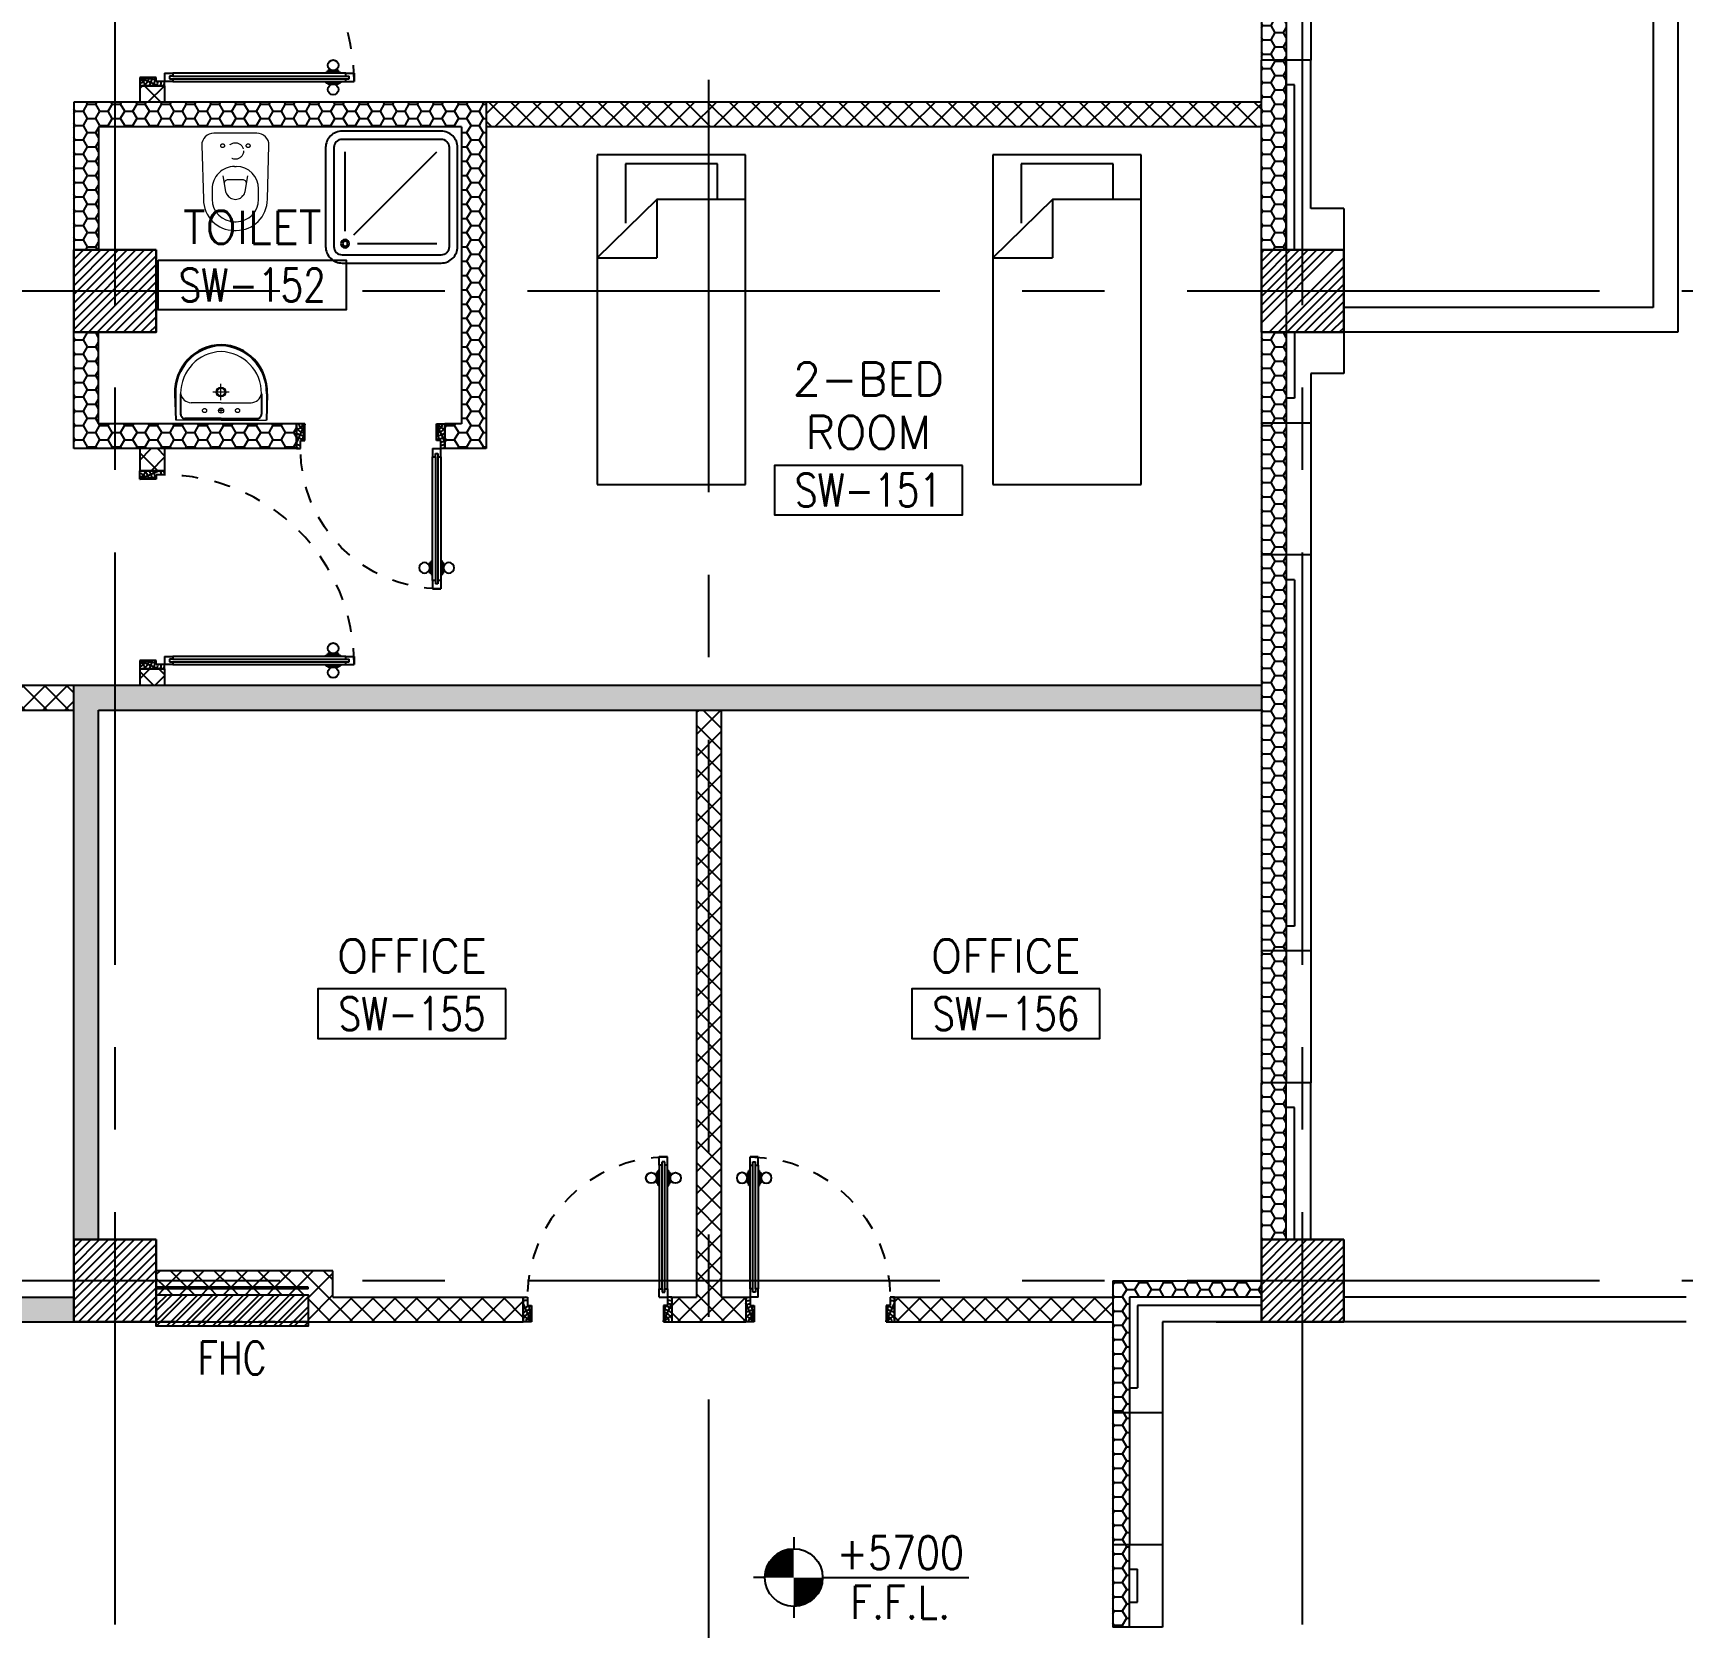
# Model space of a CAD drawing. Extents: x 276011.4 to 276105.3, y 57291.9 to 57371.4.
# Drawn here: x 276087.12 to 276097.12, y 57327.88 to 57337.55 of the extents above; entities that cross this region are included whole.
import ezdxf
from ezdxf.enums import TextEntityAlignment as Align

# ---------------------------------------------------------------- set-up
doc = ezdxf.new("R2010")
doc.units = 0
doc.header["$MEASUREMENT"] = 0
doc.header["$PDMODE"] = 34
for name, pattern in [('CENTERX2', [4, 2.5, -0.5, 0.5, -0.5]), ('DASHED', [0.75, 0.5, -0.25]), ('HIDDEN', [0.375, 0.25, -0.125]), ('HIDDEN2', [0.1875, 0.125, -0.0625])]:
    doc.linetypes.add(name, pattern=pattern)
doc.layers.get('0').update_dxf_attribs({"linetype": 'CONTINUOUS'})
doc.layers.get('DEFPOINTS').update_dxf_attribs({"linetype": 'CONTINUOUS'})
for name, color, linetype in [('AX-DIM', 4, 'CONTINUOUS'), ('AXES', 11, 'CENTERX2'), ('COL', 5, 'CONTINUOUS'), ('DOOR', 7, 'CONTINUOUS'), ('FHC', 2, 'CONTINUOUS'), ('FIX', 3, 'CONTINUOUS'), ('FUR', 4, 'CONTINUOUS'), ('HAT', 8, 'CONTINUOUS'), ('INSUL', 4, 'CONTINUOUS'), ('LEV-PL', 3, 'CONTINUOUS'), ('PROJ-L', 4, 'CONTINUOUS'), ('RM-BOX', 4, 'CONTINUOUS'), ('RM-NAME', 2, 'CONTINUOUS'), ('RM-NO', 2, 'CONTINUOUS'), ('ROOF', 7, 'CONTINUOUS'), ('WALL', 2, 'CONTINUOUS'), ('WallType', 11, 'CONTINUOUS'), ('WallType2', 3, 'CONTINUOUS'), ('WIN', 3, 'CONTINUOUS')]:
    doc.layers.add(name, color=color, linetype=linetype)
doc.styles.add('ROMANS', font='ROMANS.shx', dxfattribs={"width": 0.6})
doc.styles.add('S', font='ROMANS.SHX')
doc.dimstyles.new('STANDARD in', dxfattribs={"dimtxt": 0.24, "dimasz": 0.1, "dimexe": 0.07, "dimexo": 0.05, "dimgap": 0.05, "dimtad": 1, "dimdec": 0, "dimlfac": 1000, "dimzin": 0, "dimdsep": 46, "dimtxsty": 'ROMANS', "dimblk": 'ARCHTICK', "dimcen": 0.05, "dimdle": 0.05, "dimclrd": 4, "dimclre": 4, "dimclrt": 2, "dimadec": 0, "dimazin": 0, "dimtfac": 1, "dimtdec": 0, "dimtmove": 2, "dimatfit": 3, "dimfxl": 0, "dimtolj": 1, "dimtzin": 0, "dimarcsym": 0})
pattern_1 = [(0, (0, 0), (0.075, 0.04330127), [0.05, -0.1]), (120, (0, 0), (-0.074999999836, 0.043301270284), [0.05, -0.1]), (60, (0, 0), (1.64e-10, 0.086602540284), [-0.1, 0.05])]
pattern_2 = [(45, (0, 0), (-0.066291260736, 0.066291260736), []), (135, (0, 0), (-0.066291260736, -0.066291260736), [])]

# ---------------------------------------------------------------- blocks, each defined once
blk = doc.blocks.new('_ARCHTICK')
at = {"color": 0, "linetype": 'ByBlock', "const_width": 0.15}
blk.add_lwpolyline([(-0.5, -0.5), (0.5, 0.5)], dxfattribs=at)
blk = doc.blocks.new('*D603')
at = {"layer": 'AX-DIM', "color": 4, "lineweight": -2, "ltscale": 0.3}
for p, q in [((276095.0655, 57369.3613), (276095.0655, 57370.0813)), ((276100.2905, 57333.8829), (276100.2905, 57370.0813)), ((276095.0155, 57370.0113), (276100.3405, 57370.0113))]:
    blk.add_line(p, q, dxfattribs=at)
at = {"layer": 'DEFPOINTS', "color": 0, "ltscale": 0.3}
for p in [(276100.2905, 57370.0113), (276095.0655, 57369.3113), (276100.2905, 57333.8329)]:
    blk.add_point(p, dxfattribs=at)
at = {"layer": 'AX-DIM', "color": 4, "lineweight": -2, "ltscale": 0.3, "xscale": 0.1, "yscale": 0.1, "zscale": 0.1, "rotation": 180}
blk.add_blockref('_ARCHTICK', (276095.0655, 57370.0113), dxfattribs=at)
at = {"layer": 'AX-DIM', "color": 4, "lineweight": -2, "ltscale": 0.3, "xscale": 0.1, "yscale": 0.1, "zscale": 0.1}
blk.add_blockref('_ARCHTICK', (276100.2905, 57370.0113), dxfattribs=at)
at = {"layer": 'AX-DIM', "color": 2, "ltscale": 0.3, "insert": (276097.678, 57370.1813), "char_height": 0.24, "attachment_point": 5, "style": 'ROMANS'}
blk.add_mtext('\\A1;5225', dxfattribs=at)
blk = doc.blocks.new('*D601')
at = {"layer": 'AX-DIM', "color": 4, "lineweight": -2, "ltscale": 0.3}
for p, q in [((276103.9155, 57357.8829), (276103.9155, 57298.4629)), ((276095.1155, 57357.8329), (276103.9855, 57357.8329)), ((276095.1155, 57298.5129), (276103.9855, 57298.5129))]:
    blk.add_line(p, q, dxfattribs=at)
at = {"layer": 'DEFPOINTS', "color": 0, "ltscale": 0.3}
for p in [(276095.0655, 57357.8329), (276095.0655, 57298.5129), (276103.9155, 57298.5129)]:
    blk.add_point(p, dxfattribs=at)
at = {"layer": 'AX-DIM', "color": 4, "lineweight": -2, "ltscale": 0.3, "xscale": 0.1, "yscale": 0.1, "zscale": 0.1}
for p, rotation in [((276103.9155, 57357.8329), 90), ((276103.9155, 57298.5129), 270)]:
    blk.add_blockref('_ARCHTICK', p, dxfattribs=dict(at, rotation=rotation))
at = {"layer": 'AX-DIM', "color": 2, "ltscale": 0.3, "insert": (276103.7455, 57328.1729), "char_height": 0.24, "attachment_point": 5, "rotation": 90, "style": 'ROMANS'}
blk.add_mtext('\\A1;59320', dxfattribs=at)
blk = doc.blocks.new('*X69')
at = {"color": 0}
for p, q in [((245928.6, 149514.5), (246403.7, 149989.7)), ((245928.6, 149567.6), (246350.7, 149989.7)), ((245928.6, 149620.6), (246297.7, 149989.7)), ((245928.6, 149673.6), (246244.6, 149989.7)), ((245928.6, 149726.7), (246191.6, 149989.7)), ((245928.6, 149779.7), (246138.6, 149989.7)), ((245928.6, 149832.7), (246085.5, 149989.7)), ((245928.6, 149885.8), (246032.5, 149989.7)), ((245928.6, 149938.8), (245979.5, 149989.7)), ((245956.8, 149489.7), (246428.6, 149961.5)), ((246009.8, 149489.7), (246428.6, 149908.5)), ((246062.8, 149489.7), (246428.6, 149855.4)), ((246115.9, 149489.7), (246428.6, 149802.4)), ((246168.9, 149489.7), (246428.6, 149749.4)), ((246221.9, 149489.7), (246428.6, 149696.3)), ((246275, 149489.7), (246428.6, 149643.3)), ((246328, 149489.7), (246428.6, 149590.3)), ((246381, 149489.7), (246428.6, 149537.2))]:
    blk.add_line(p, q, dxfattribs=at)
blk = doc.blocks.new('COL50')
at = {"layer": 'COL'}
blk.add_lwpolyline([(-250, 250), (-250, -250), (250, -250), (250, 250)], close=True, dxfattribs=at)
blk = doc.blocks.new('RM1')
at = {"layer": 'RM-BOX'}
blk.add_lwpolyline([(569.9, -200), (-569.9, -200), (-569.9, -500), (569.9, -500)], close=True, dxfattribs=at)
at = {"layer": 'RM-NAME', "style": 'ROMANS'}
for tag, p in [('ROOMNAME1', (0, 323.8)), ('ROOMNAME2', (0, 0))]:
    blk.add_attdef(tag, text='', height=200, dxfattribs=at).set_placement(p, align=Align.MIDDLE)
at = {"layer": 'RM-NO', "style": 'ROMANS', "width": 0.8}
blk.add_attdef('ROOMNO', text='', height=200, dxfattribs=at).set_placement((0, -350), align=Align.MIDDLE)
blk = doc.blocks.new('LEV1')
at = {"layer": 'LEV-PL'}
for p, q in [((0, 245), (0, 175)), ((-175, 0), (-245, 0)), ((175, 0), (1061.3, 0)), ((0, -175), (0, -245))]:
    blk.add_line(p, q, dxfattribs=at)
at = {"layer": 'LEV-PL', "const_width": 175}
for points in [[(-87.5, 0, -0.414214), (0, 87.5, -1)], [(87.5, 0, -0.414214), (0, -87.5, -1)]]:
    blk.add_lwpolyline(points, format="xyb", dxfattribs=at)
at = {"layer": 'LEV-PL'}
blk.add_circle((0, 0), 175, dxfattribs=at)
at = {"layer": 'LEV-PL', "color": 4, "style": 'S', "width": 0.85}
for tag, p in [('+0000', (646.1, 50)), ('F.F.L.', (646.1, -250))]:
    blk.add_attdef(tag, text='', height=200, dxfattribs=at).set_placement(p, align=Align.CENTER)
blk = doc.blocks.new('*X70')
at = {"color": 0}
for p, q in [((253128.6, 149502.1), (253616.2, 149989.7)), ((253128.6, 149555.1), (253563.2, 149989.7)), ((253128.6, 149608.1), (253510.2, 149989.7)), ((253128.6, 149661.2), (253457.1, 149989.7)), ((253128.6, 149714.2), (253404.1, 149989.7)), ((253128.6, 149767.2), (253351.1, 149989.7)), ((253128.6, 149820.3), (253298, 149989.7)), ((253128.6, 149873.3), (253245, 149989.7)), ((253128.6, 149926.3), (253192, 149989.7)), ((253128.6, 149979.4), (253138.9, 149989.7)), ((253169.3, 149489.7), (253628.6, 149949)), ((253222.3, 149489.7), (253628.6, 149896)), ((253275.3, 149489.7), (253628.6, 149843)), ((253328.4, 149489.7), (253628.6, 149789.9)), ((253381.4, 149489.7), (253628.6, 149736.9)), ((253434.4, 149489.7), (253628.6, 149683.9)), ((253487.5, 149489.7), (253628.6, 149630.8)), ((253540.5, 149489.7), (253628.6, 149577.8)), ((253593.5, 149489.7), (253628.6, 149524.8))]:
    blk.add_line(p, q, dxfattribs=at)
blk = doc.blocks.new('*X67')
at = {"color": 0}
for p, q in [((245928.6, 155507.3), (246411, 155989.7)), ((245928.6, 155560.3), (246358, 155989.7)), ((245928.6, 155613.3), (246304.9, 155989.7)), ((245928.6, 155666.4), (246251.9, 155989.7)), ((245928.6, 155719.4), (246198.9, 155989.7)), ((245928.6, 155772.4), (246145.8, 155989.7)), ((245928.6, 155825.5), (246092.8, 155989.7)), ((245928.6, 155878.5), (246039.8, 155989.7)), ((245928.6, 155931.5), (245986.7, 155989.7)), ((245964, 155489.7), (246428.6, 155954.2)), ((246017.1, 155489.7), (246428.6, 155901.2)), ((246070.1, 155489.7), (246428.6, 155848.2)), ((246123.1, 155489.7), (246428.6, 155795.1)), ((246176.2, 155489.7), (246428.6, 155742.1)), ((246229.2, 155489.7), (246428.6, 155689.1)), ((246282.2, 155489.7), (246428.6, 155636)), ((246335.3, 155489.7), (246428.6, 155583)), ((246388.3, 155489.7), (246428.6, 155530))]:
    blk.add_line(p, q, dxfattribs=at)
blk = doc.blocks.new('*X68')
at = {"color": 0}
for p, q in [((253128.6, 155547.8), (253570.5, 155989.7)), ((253128.6, 155600.9), (253517.4, 155989.7)), ((253128.6, 155653.9), (253464.4, 155989.7)), ((253128.6, 155706.9), (253411.4, 155989.7)), ((253128.6, 155760), (253358.3, 155989.7)), ((253128.6, 155813), (253305.3, 155989.7)), ((253128.6, 155866), (253252.3, 155989.7)), ((253128.6, 155919.1), (253199.2, 155989.7)), ((253128.6, 155972.1), (253146.2, 155989.7)), ((253176.5, 155489.7), (253628.6, 155941.8)), ((253229.6, 155489.7), (253628.6, 155888.7)), ((253282.6, 155489.7), (253628.6, 155835.7)), ((253335.6, 155489.7), (253628.6, 155782.7)), ((253388.7, 155489.7), (253628.6, 155729.6)), ((253441.7, 155489.7), (253628.6, 155676.6)), ((253494.7, 155489.7), (253628.6, 155623.6)), ((253547.8, 155489.7), (253628.6, 155570.5)), ((253600.8, 155489.7), (253628.6, 155517.5))]:
    blk.add_line(p, q, dxfattribs=at)
blk = doc.blocks.new('DOOR100')
at = {"layer": 'DOOR', "color": 0, "linetype": 'ByBlock'}
for p, q in [((-25, 1300), (-75, 1300)), ((-75, 1300), (-25, 1300)), ((-75, 1250), (-75, 1300)), ((-25, 1250), (-25, 1300)), ((-82.2, 1205), (-91.2, 1205)), ((-91.2, 1205), (-91.2, 1140.2)), ((-75, 1217.6), (-82.2, 1217.6)), ((-82.2, 1127.6), (-82.2, 1217.6)), ((-82.2, 1205), (-82.2, 1140.2)), ((-58, 1250), (-75, 1250)), ((-42, 1270), (-58, 1270)), ((-58, 1250), (-58, 1270)), ((-42, 1250), (-42, 1270)), ((-25, 1250), (-42, 1250)), ((-25, 1217.6), (-17.8, 1217.6)), ((-17.8, 1127.6), (-17.8, 1217.6)), ((-17.8, 1205), (-8.8, 1205)), ((-17.8, 1205), (-17.8, 1140.2)), ((-8.8, 1205), (-8.8, 1140.2)), ((-82.2, 1140.2), (-91.2, 1140.2)), ((-75, 1127.6), (-82.2, 1127.6)), ((-25, 1127.6), (-17.8, 1127.6)), ((-17.8, 1140.2), (-8.8, 1140.2)), ((-75, 200), (-58, 200)), ((-75, 150), (-75, 200)), ((-58, 200), (-58, 180)), ((-42, 200), (-25, 200)), ((-42, 180), (-42, 200)), ((-25, 200), (-25, 150)), ((-1200, 0), (-1200, 150)), ((-1200, 150), (-1175, 150)), ((-1200, 150), (-1200, 0)), ((-1175, 150), (-1175, 100)), ((-1175, 100), (-1150, 100)), ((-1150, 100), (-1150, 0)), ((-75, 150), (-25, 150)), ((-58, 180), (-42, 180)), ((-50, 100), (-50, 0)), ((-25, 100), (-50, 100)), ((0, 150), (-25, 150)), ((-25, 150), (-25, 100)), ((0, 150), (0, 0)), ((-1150, 0), (-1200, 0)), ((-50, 0), (0, 0))]:
    blk.add_line(p, q, dxfattribs=at)
at = {"layer": 'DOOR', "linetype": 'ByBlock'}
for p, q in [((-75, 1250), (-75, 200)), ((-58, 200), (-58, 1250)), ((-42, 200), (-42, 1250)), ((-25, 200), (-25, 1250)), ((0, 0), (0, 150))]:
    blk.add_line(p, q, dxfattribs=at)
at = {"layer": 'DOOR', "color": 9, "linetype": 'ByBlock'}
for p, q in [((-1150, 0), (-1200, 113.7)), ((-1150, 0), (-1163.4, 100)), ((-50, 0), (0, 113.7)), ((-50, 0), (-36.6, 100)), ((-1150, 0), (-1200, 40.1)), ((-50, 0), (0, 40.1))]:
    blk.add_line(p, q, dxfattribs=at)
at = {"layer": 'DOOR', "color": 0, "linetype": 'ByBlock'}
for centre in [(-123.5, 1172.6), (23.5, 1172.6)]:
    blk.add_circle(centre, 32.4, dxfattribs=at)
at = {"layer": 'DOOR', "linetype": 'HIDDEN', "ltscale": 0.5}
blk.add_arc((-25, 150), 1150, 89.99998, 180.00006, dxfattribs=at)
at = {"layer": 'DOOR', "color": 9, "linetype": 'ByBlock'}
for centre, radius, start, end in [((-1150, 0), 154.4, 103.71423, 108.89471), ((-1150, 0), 134.4, 100.71998, 111.84015), ((-50, 0), 134.4, 68.15985, 79.28002), ((-50, 0), 114.4, 64.08384, 77.37743), ((-50, 0), 154.4, 71.10529, 76.28577), ((-1150, 0), 94.4, 90, 121.98181), ((-1150, 0), 74.4, 90, 132.22357), ((-1150, 0), 54.4, 90, 156.79262), ((-1150, 0), 34.4, 90, 180), ((-1150, 0), 14.4, 90, 180), ((-50, 0), 94.4, 58.01819, 90), ((-50, 0), 74.4, 47.77643, 90), ((-50, 0), 54.4, 23.20738, 90), ((-50, 0), 34.4, 0, 90), ((-50, 0), 14.4, 0, 90)]:
    blk.add_arc(centre, radius, start, end, dxfattribs=at)
blk = doc.blocks.new('DOOR90')
at = {"layer": 'DOOR', "color": 0, "linetype": 'ByBlock'}
for p, q in [((-150, 0), (-150, -25)), ((-150, 0), (0, 0)), ((0, -50), (0, 0)), ((-1000, -25), (-1000, -75)), ((-1000, -75), (-1000, -25)), ((-950, -25), (-1000, -25)), ((-950, -75), (-1000, -75)), ((-970, -42), (-970, -58)), ((-950, -42), (-970, -42)), ((-950, -58), (-970, -58)), ((-950, -25), (-950, -42)), ((-950, -58), (-950, -75)), ((-917.6, -25), (-917.6, -17.8)), ((-827.6, -17.8), (-917.6, -17.8)), ((-917.6, -75), (-917.6, -82.2)), ((-827.6, -82.2), (-917.6, -82.2)), ((-905, -17.8), (-905, -8.8)), ((-905, -8.8), (-840.2, -8.8)), ((-905, -17.8), (-840.2, -17.8)), ((-905, -82.2), (-905, -91.2)), ((-905, -82.2), (-840.2, -82.2)), ((-905, -91.2), (-840.2, -91.2)), ((-840.2, -17.8), (-840.2, -8.8)), ((-840.2, -82.2), (-840.2, -91.2)), ((-827.6, -25), (-827.6, -17.8)), ((-827.6, -75), (-827.6, -82.2)), ((-200, -42), (-200, -25)), ((-200, -25), (-150, -25)), ((-180, -42), (-200, -42)), ((-200, -75), (-200, -58)), ((-200, -58), (-180, -58)), ((-150, -75), (-200, -75)), ((-180, -58), (-180, -42)), ((-150, -75), (-150, -25)), ((-150, -25), (-100, -25)), ((-100, -25), (-100, -50)), ((-100, -50), (0, -50)), ((-150, -900), (-150, -875)), ((-150, -875), (-100, -875)), ((-100, -850), (0, -850)), ((-100, -875), (-100, -850)), ((0, -850), (0, -900)), ((0, -900), (-150, -900)), ((-150, -900), (0, -900))]:
    blk.add_line(p, q, dxfattribs=at)
at = {"layer": 'DOOR', "color": 9, "linetype": 'ByBlock'}
for p, q in [((0, -50), (-113.7, 0)), ((0, -50), (-40.1, 0)), ((0, -50), (-100, -36.6)), ((0, -850), (-113.7, -900)), ((0, -850), (-100, -863.4)), ((0, -850), (-40.1, -900))]:
    blk.add_line(p, q, dxfattribs=at)
at = {"layer": 'DOOR', "linetype": 'ByBlock'}
for p, q in [((-200, -25), (-950, -25)), ((-200, -42), (-950, -42)), ((-200, -58), (-950, -58)), ((-950, -75), (-200, -75))]:
    blk.add_line(p, q, dxfattribs=at)
at = {"layer": 'DOOR', "color": 0, "linetype": 'ByBlock'}
for centre in [(-872.6, 23.5), (-872.6, -123.5)]:
    blk.add_circle(centre, 32.4, dxfattribs=at)
at = {"layer": 'DOOR', "color": 9, "linetype": 'ByBlock'}
for centre, radius, start, end in [((0, -50), 154.4, 161.10529, 166.28577), ((0, -50), 134.4, 158.15985, 169.28002), ((0, -50), 94.4, 148.01819, 180), ((0, -50), 74.4, 137.77643, 180), ((0, -50), 114.4, 154.08384, 167.37743), ((0, -50), 54.4, 113.20738, 180), ((0, -50), 34.4, 90, 180), ((0, -50), 14.4, 90, 180), ((0, -850), 154.4, 193.71423, 198.89471), ((0, -850), 134.4, 190.71998, 201.84015), ((0, -850), 94.4, 180, 211.98181), ((0, -850), 74.4, 180, 222.22357), ((0, -850), 54.4, 180, 246.79262), ((0, -850), 34.4, 180, 270), ((0, -850), 14.4, 180, 270)]:
    blk.add_arc(centre, radius, start, end, dxfattribs=at)
at = {"layer": 'DOOR', "linetype": 'HIDDEN', "ltscale": 0.5}
blk.add_arc((-150, -25), 850, 180, 270, dxfattribs=at)
blk = doc.blocks.new('LAV1')
at = {"layer": 'FIX', "linetype": 'ByBlock', "ltscale": 0.3}
for p, q in [((-280, 210), (-275, 50)), ((-245, 210), (-245, 85)), ((245, 210), (245, 85)), ((280, 210), (275, 50)), ((0, 60), (-220.2, 60)), ((0, 60), (220.2, 60))]:
    blk.add_line(p, q, dxfattribs=at)
at = {"layer": 'FIX', "linetype": 'Continuous', "lineweight": 20}
for p, q in [((-275, 210), (-275, 50)), ((275, 210), (275, 50)), ((0, 155), (-181.4, 155)), ((0, 155), (181.4, 155)), ((0, 50), (-275, 50)), ((0, 50), (-252.5, 50)), ((0, 50), (252.5, 50)), ((0, 50), (275, 50))]:
    blk.add_line(p, q, dxfattribs=at)
at = {"layer": 'FIX', "linetype": 'DASHED', "lineweight": 20, "ltscale": 0.05}
for p, q in [((49.5, 220), (-50.5, 220)), ((-0.5, 170), (-0.5, 270)), ((-0.5, 170), (-0.5, 270))]:
    blk.add_line(p, q, dxfattribs=at)
at = {"layer": 'FIX', "lineweight": 20}
for p, q in [((15.6, 107.5), (-15.5, 107.5)), ((0, 92), (0, 123))]:
    blk.add_line(p, q, dxfattribs=at)
for centre, radius in [((-0.5, 220), 29.5), ((-0.5, 220), 22.5), ((0, 107.5), 15.5)]:
    blk.add_circle(centre, radius, dxfattribs=at)
at = {"layer": 'FIX', "linetype": 'HIDDEN', "lineweight": 20, "ltscale": 0.05}
for centre in [(-100, 107.5), (100, 107.5)]:
    blk.add_circle(centre, 12.4, dxfattribs=at)
at = {"layer": 'FIX', "linetype": 'ByBlock', "ltscale": 0.3}
for centre, radius, start, end in [((6.9, 220), 287, 91.37765, 182.00641), ((-6.9, 220), 287, 357.99359, 88.62235), ((-220.1, 84.9), 24.9, 179.70214, 269.94861), ((220.1, 84.9), 24.9, 270.05139, 0.29786)]:
    blk.add_arc(centre, radius, start, end, dxfattribs=at)
at = {"layer": 'FIX', "linetype": 'Continuous', "lineweight": 20}
for centre, radius, start, end in [((8.4, 216.7), 283.4, 91.6988, 181.35097), ((-8.4, 216.7), 283.4, 358.64903, 88.3012), ((7.6, 212.5), 252.7, 91.73281, 180.48842), ((-7.6, 212.5), 252.7, 359.51158, 88.26719), ((-179.2, 221.8), 66.9, 190.20056, 268.07863), ((179.2, 221.8), 66.9, 271.92137, 349.79944)]:
    blk.add_arc(centre, radius, start, end, dxfattribs=at)
blk = doc.blocks.new('WC1')
at = {"layer": 'FIX', "lineweight": 20}
for p, q in [((-210, 203.8), (-538, 193.8)), ((-475, 140.8), (-538, 140.8)), ((-727, 4.8), (-727, -4.8)), ((-674, 4.8), (-674, -4.8)), ((-533.7, 24.2), (-539.5, 0)), ((-539.5, 0), (-533.7, -24.2)), ((-394.8, 75.7), (-490.4, 60.1)), ((-339, 4.8), (-339, -4.8)), ((-490.4, -60.1), (-394.8, -75.7)), ((-538, -140.8), (-475, -140.8)), ((-538, -193.8), (-210, -203.8))]:
    blk.add_line(p, q, dxfattribs=at)
at = {"layer": 'FIX', "linetype": 'Continuous', "lineweight": 20}
blk.add_line((-420.1, -47.3), (-420.4, 44.6), dxfattribs=at)
at = {"layer": 'FIX', "lineweight": 20}
blk.add_lwpolyline([(-213.2, -203.8), (-210, -203.8, 0.414214), (-137, -130.8), (-137, 0), (-137, 130.8, 0.414214), (-210, 203.8)], format="xyb", dxfattribs=at)
at = {"layer": 'FIX', "linetype": 'HIDDEN2', "lineweight": 20, "ltscale": 0.3}
blk.add_circle((-245, 0), 49.8, dxfattribs=at)
at = {"layer": 'FIX', "linetype": 'HIDDEN', "lineweight": 20, "ltscale": 0.05}
for centre in [(-213.2, 77.5), (-213.2, -77.5)]:
    blk.add_circle(centre, 11.6, dxfattribs=at)
at = {"layer": 'FIX', "lineweight": 20}
for centre, radius, start, end in [((-538, 4.8), 189, 90, 180), ((-538, 4.8), 136, 90, 180), ((-475, 4.8), 136, 360, 90), ((-473, -6.9), 68.2, 128.92417, 152.84682), ((-464.4, -17.6), 82, 108.49595, 128.92417), ((-538, -4.8), 189, 180, 270), ((-538, -4.8), 136, 180, 270), ((-473, 6.9), 68.2, 207.15318, 231.07583), ((-464.4, 17.6), 82, 231.07583, 251.50405), ((-475, -4.8), 136, 270, 0)]:
    blk.add_arc(centre, radius, start, end, dxfattribs=at)
at = {"layer": 'FIX', "linetype": 'Continuous', "lineweight": 20}
for centre, start, end in [((-442.7, 45.5), 357.66621, 91.61215), ((-442.4, -45.6), 268.38785, 2.33379)]:
    blk.add_arc(centre, 22.3, start, end, dxfattribs=at)
blk = doc.blocks.new('SHR1')
at = {"layer": 'FIX'}
for p, q in [((-195.7, 195.7), (-700, 700)), ((-142.7, 217.7), (-142.7, 700)), ((-217.7, 142.7), (-700, 142.7))]:
    blk.add_line(p, q, dxfattribs=at)
for points in [[(-825, 125), (-825, 725, -0.414214), (-725, 825), (-125, 825, -0.414214), (-25, 725), (-25, 125, -0.414214), (-125, 25), (-725, 25, -0.414214)], [(-775, 125), (-775, 725, -0.414214), (-725, 775), (-125, 775, -0.414214), (-75, 725), (-75, 125, -0.414214), (-125, 75), (-725, 75, -0.414214)]]:
    blk.add_lwpolyline(points, format="xyb", close=True, dxfattribs=at)
for radius in [25, 15]:
    blk.add_circle((-142.7, 142.7), radius, dxfattribs=at)

msp = doc.modelspace()

# ---------------------------------------------------------------- hatches: boundary and pattern name
at = {"layer": 'FHC', "linetype": 'ByBlock', "ltscale": 0.3}
h = msp.add_hatch(dxfattribs=at)
h.set_pattern_fill('ANSI32', color=11, scale=0.175, style=0)
h.set_pattern_definition([(45, (275855.669317, 57298.65692), (-0.046403883, 0.046403883), []), (45, (275855.70025, 57298.65692), (-0.046403883, 0.046403883), [])])
h.paths.add_polyline_path([(276088.7855, 57329.7079), (276088.7855, 57329.8979), (276087.8655, 57329.8979), (276087.8655, 57329.7079)])
h.paths.add_polyline_path([(276087.6529, 57329.2868), (276087.6529, 57329.7076), (276087.9154, 57329.7076), (276087.9154, 57329.2868)], flags=9)
at = {"layer": 'WallType', "linetype": 'ByBlock', "ltscale": 0.3}
h = msp.add_hatch(dxfattribs=at)
h.set_pattern_fill('ANSI37', color=256, scale=0.75, style=0)
h.set_pattern_definition(pattern_2)
h.paths.add_polyline_path([(276087.9155, 57338.5629), (276087.7655, 57338.5629), (276087.7655, 57338.4284), (276087.9155, 57338.4284)])
h.paths.add_polyline_path([(276087.9155, 57337.2284), (276087.7655, 57337.2284), (276087.7655, 57337.1279), (276087.9155, 57337.1279)])
h.paths.add_polyline_path([(276091.2155, 57337.1279), (276089.8655, 57337.1279), (276089.8655, 57336.9779), (276091.2155, 57336.9779)])
h.paths.add_polyline_path([(276091.2155, 57340.6629), (276089.8655, 57340.6629), (276089.8655, 57340.5129), (276091.2155, 57340.5129)])
h.paths.add_polyline_path([(276094.5655, 57340.6629), (276091.2155, 57340.6629), (276091.2155, 57340.5129), (276094.5655, 57340.5129)])
h.paths.add_polyline_path([(276094.5655, 57337.1279), (276091.2155, 57337.1279), (276091.2155, 57336.9779), (276094.5655, 57336.9779)])
h = msp.add_hatch(dxfattribs=at)
h.set_pattern_fill('ANSI37', color=256, scale=0.75, style=0)
h.set_pattern_definition(pattern_2)
h.paths.add_polyline_path([(276080.3147, 57335.7329), (276080.1656, 57335.7329), (276080.1656, 57334.2579), (276080.3147, 57334.2579)])
h.paths.add_polyline_path([(276082.5646, 57336.2329), (276080.6655, 57336.2329), (276080.6655, 57336.0829), (276082.5646, 57336.0829)])
h.paths.add_polyline_path([(276084.0155, 57336.2329), (276083.5646, 57336.2329), (276083.5646, 57336.0829), (276083.9146, 57336.0829), (276083.9146, 57335.9829), (276084.0155, 57335.9829)])
h.paths.add_polyline_path([(276084.0155, 57335.9829), (276083.9146, 57335.9829), (276083.9146, 57329.9829), (276084.0155, 57329.9829)])
h.paths.add_polyline_path([(276084.5646, 57333.5929), (276084.0646, 57333.5929), (276084.0646, 57335.9829), (276084.0155, 57335.9829), (276084.0155, 57329.9829), (276084.0646, 57329.9829), (276084.0646, 57333.4429), (276084.5646, 57333.4429)])
h.paths.add_polyline_path([(276087.3655, 57333.5929), (276085.4646, 57333.5929), (276085.4646, 57333.4429), (276087.3655, 57333.4429)])
h = msp.add_hatch(dxfattribs=at)
h.set_pattern_fill('ANSI37', color=256, scale=0.75, style=0)
h.set_pattern_definition(pattern_2)
h.paths.add_polyline_path([(276087.9155, 57335.0279), (276087.7655, 57335.0279), (276087.7655, 57334.8934), (276087.9155, 57334.8934)])
h.paths.add_polyline_path([(276087.9155, 57333.6934), (276087.7655, 57333.6934), (276087.7655, 57333.5929), (276087.9155, 57333.5929)])
h = msp.add_hatch(dxfattribs=at)
h.set_pattern_fill('ANSI37', color=256, scale=0.75, style=0)
h.set_pattern_definition(pattern_2)
h.paths.add_polyline_path([(276091.2905, 57333.4429), (276091.2155, 57333.4429), (276091.2155, 57329.9829), (276091.2905, 57329.9829)])
h.paths.add_polyline_path([(276091.2155, 57333.4429), (276091.1405, 57333.4429), (276091.1405, 57329.9829), (276091.2155, 57329.9829)])
h = msp.add_hatch(dxfattribs=at)
h.set_pattern_fill('ANSI37', color=256, scale=0.75, style=0)
h.set_pattern_definition(pattern_2)
h.paths.add_polyline_path([(276090.0905, 57329.8829), (276088.9355, 57329.8829), (276088.9355, 57329.9829), (276087.8655, 57329.9829), (276087.8655, 57329.9429), (276088.7855, 57329.9429), (276088.7855, 57329.9329), (276087.8655, 57329.9329), (276087.8655, 57329.8979), (276088.7855, 57329.8979), (276088.7855, 57329.7329), (276090.0905, 57329.7329)])
h.paths.add_polyline_path([(276088.9355, 57330.0429), (276087.8655, 57330.0429), (276087.8655, 57329.9829), (276088.9355, 57329.9829)])
h.paths.add_polyline_path([(276093.6655, 57329.8829), (276092.3405, 57329.8829), (276092.3405, 57329.7329), (276093.6655, 57329.7329)])
h.paths.add_polyline_path([(276091.2155, 57329.9829), (276091.1405, 57329.9829), (276091.1405, 57329.8829), (276090.9905, 57329.8829), (276090.9905, 57329.7329), (276091.2155, 57329.7329)])
h.paths.add_polyline_path([(276091.4405, 57329.8829), (276091.2905, 57329.8829), (276091.2905, 57329.9829), (276091.2155, 57329.9829), (276091.2155, 57329.7329), (276091.4405, 57329.7329)])
at = {"layer": 'WallType2', "linetype": 'ByBlock', "ltscale": 0.3}
h = msp.add_hatch(dxfattribs=at)
h.set_pattern_fill('HONEY', color=256, scale=0.4, style=0)
h.set_pattern_definition(pattern_1)
h.paths.add_polyline_path([(276094.7155, 57338.1829), (276094.5655, 57338.1829), (276094.5655, 57337.3829), (276094.7155, 57337.3829)])
h = msp.add_hatch(dxfattribs=at)
h.set_pattern_fill('HONEY', color=256, scale=0.4, style=0)
h.set_pattern_definition(pattern_1)
h.paths.add_polyline_path([(276094.7155, 57335.7329), (276094.5655, 57335.7329), (276094.5655, 57335.1829), (276094.7155, 57335.1829)])
h.paths.add_polyline_path([(276094.7155, 57337.3829), (276094.5655, 57337.3829), (276094.5655, 57337.1279), (276094.5655, 57336.2329), (276094.7155, 57336.2329)])
h = msp.add_hatch(dxfattribs=at)
h.set_pattern_fill('HONEY', color=256, scale=0.4, style=0)
h.set_pattern_definition(pattern_1)
h.paths.add_polyline_path([(276089.8655, 57337.1279), (276087.7655, 57337.1279), (276087.6155, 57337.1279), (276087.6155, 57336.9779), (276089.7155, 57336.9779), (276089.7155, 57335.9829), (276089.8655, 57335.9829)])
h.paths.add_polyline_path([(276087.5155, 57336.9779), (276087.6155, 57336.9779), (276087.6155, 57337.1279), (276087.3655, 57337.1279), (276087.3655, 57336.2329), (276087.5155, 57336.2329)])
h.paths.add_polyline_path([(276087.5155, 57335.7329), (276087.3655, 57335.7329), (276087.3655, 57335.0279), (276087.6155, 57335.0279), (276087.6155, 57335.1779), (276087.5155, 57335.1779)])
h.paths.add_polyline_path([(276088.7155, 57335.1779), (276087.6155, 57335.1779), (276087.6155, 57335.0279), (276087.7655, 57335.0279), (276088.7155, 57335.0279)])
h.paths.add_polyline_path([(276089.8655, 57335.9829), (276089.7155, 57335.9829), (276089.7155, 57335.1779), (276089.6155, 57335.1779), (276089.6155, 57335.0279), (276089.8655, 57335.0279)])
h = msp.add_hatch(dxfattribs=at)
h.set_pattern_fill('HONEY', color=256, scale=0.4, style=0)
h.set_pattern_definition(pattern_1)
h.paths.add_polyline_path([(276094.7155, 57334.3829), (276094.5655, 57334.3829), (276094.5655, 57333.5929), (276094.5655, 57331.9829), (276094.7155, 57331.9829)])
h.paths.add_polyline_path([(276094.7155, 57335.1829), (276094.5655, 57335.1829), (276094.5655, 57334.3829), (276094.7155, 57334.3829)])
h = msp.add_hatch(dxfattribs=at)
h.set_pattern_fill('HONEY', color=256, scale=0.4, style=0)
h.set_pattern_definition(pattern_1)
h.paths.add_polyline_path([(276087.3655, 57329.8829), (276084.0646, 57329.8829), (276084.0155, 57329.8829), (276084.0155, 57329.7329), (276087.3655, 57329.7329)])
h.paths.add_polyline_path([(276084.0155, 57329.8829), (276081.8146, 57329.8829), (276081.8146, 57329.9829), (276081.6646, 57329.9829), (276081.6646, 57329.8829), (276080.6655, 57329.8829), (276080.6655, 57329.7329), (276084.0155, 57329.7329)])
h.paths.add_polyline_path([(276081.8146, 57334.2579), (276080.4155, 57334.2579), (276080.4155, 57334.1079), (276081.6646, 57334.1079), (276081.6646, 57329.9829), (276081.8146, 57329.9829)])
h.paths.add_polyline_path([(276080.3156, 57334.1082), (276080.3157, 57334.1079), (276080.4155, 57334.1079), (276080.4155, 57334.2579), (276080.1656, 57334.2579), (276080.1656, 57332.4579), (276079.5156, 57332.4579), (276079.5156, 57332.3079), (276080.1656, 57332.3079), (276080.1656, 57330.2329), (276080.3156, 57330.2329)])
h = msp.add_hatch(dxfattribs=at)
h.set_pattern_fill('HONEY', color=256, scale=0.4, style=0)
h.set_pattern_definition(pattern_1)
h.paths.add_polyline_path([(276094.5655, 57333.5929), (276091.2155, 57333.5929), (276091.2155, 57333.4429), (276091.2905, 57333.4429), (276094.5655, 57333.4429)])
h.paths.add_polyline_path([(276091.2155, 57333.5929), (276087.9155, 57333.5929), (276087.6155, 57333.5929), (276087.6155, 57333.4429), (276091.2155, 57333.4429)])
h.paths.add_polyline_path([(276087.6155, 57333.5929), (276087.3655, 57333.5929), (276087.3655, 57330.2329), (276087.5155, 57330.2329), (276087.5155, 57333.4429), (276087.6155, 57333.4429)])
h = msp.add_hatch(dxfattribs=at)
h.set_pattern_fill('HONEY', color=256, scale=0.4, style=0)
h.set_pattern_definition(pattern_1)
h.paths.add_polyline_path([(276094.7155, 57331.1829), (276094.5655, 57331.1829), (276094.5655, 57330.2329), (276094.7155, 57330.2329)])
h.paths.add_polyline_path([(276094.7155, 57331.9829), (276094.5655, 57331.9829), (276094.5655, 57331.1829), (276094.7155, 57331.1829)])
h = msp.add_hatch(dxfattribs=at)
h.set_pattern_fill('HONEY', color=256, scale=0.4, style=0)
h.set_pattern_definition(pattern_1)
h.paths.add_polyline_path([(276094.5655, 57329.9829), (276093.6655, 57329.9829), (276093.6655, 57329.1829), (276093.7655, 57329.1829), (276093.7655, 57329.8829), (276094.5655, 57329.8829)])
h = msp.add_hatch(dxfattribs=at)
h.set_pattern_fill('HONEY', color=256, scale=0.4, style=0)
h.set_pattern_definition(pattern_1)
h.paths.add_polyline_path([(276093.7655, 57328.3829), (276093.6655, 57328.3829), (276093.6655, 57327.8829), (276093.7655, 57327.8829)])
h.paths.add_polyline_path([(276093.7655, 57329.1829), (276093.6655, 57329.1829), (276093.6655, 57328.3829), (276093.7655, 57328.3829)])

# ---------------------------------------------------------------- linework, layer by layer
at = {"layer": 'AXES'}
for p, q in [((276087.6155, 57291.8986), (276087.6155, 57370.7113)), ((276094.8155, 57291.8986), (276094.8155, 57370.7113)), ((276091.2155, 57298.7629), (276091.2155, 57357.5329)), ((276104.6155, 57335.9829), (276036.5755, 57335.9829)), ((276104.6155, 57335.9829), (276052.5255, 57335.9829)), ((276104.6155, 57329.9829), (276052.5255, 57329.9829))]:
    msp.add_line(p, q, dxfattribs=at)
at = {"layer": 'FHC', "color": 250, "linetype": 'HIDDEN', "ltscale": 0.25}
msp.add_line((276088.7855, 57329.7329), (276087.8655, 57329.7329), dxfattribs=at)
at = {"layer": 'FHC', "linetype": 'ByBlock', "ltscale": 0.3}
msp.add_lwpolyline([(276087.8655, 57329.8979), (276088.7855, 57329.8979), (276088.7855, 57329.7079), (276087.8655, 57329.7079)], close=True, dxfattribs=at)
at = {"layer": 'FUR'}
for p, q in [((276090.5386, 57336.8097), (276090.5386, 57334.8097)), ((276091.4386, 57336.8097), (276090.5386, 57336.8097)), ((276091.4386, 57334.8097), (276091.4386, 57336.8097)), ((276092.9375, 57336.8097), (276092.9375, 57334.8097)), ((276093.8375, 57336.8097), (276092.9375, 57336.8097)), ((276093.8375, 57334.8097), (276093.8375, 57336.8097)), ((276090.7108, 57336.7543), (276090.7108, 57336.3946)), ((276091.2687, 57336.7543), (276090.7108, 57336.7543)), ((276091.2687, 57336.5381), (276091.2687, 57336.7543)), ((276093.1096, 57336.7543), (276093.1096, 57336.3946)), ((276093.6676, 57336.7543), (276093.1096, 57336.7543)), ((276093.6676, 57336.5381), (276093.6676, 57336.7543)), ((276090.8998, 57336.5381), (276090.5386, 57336.1847)), ((276090.8998, 57336.5381), (276090.8998, 57336.1847)), ((276091.4386, 57336.5381), (276090.8998, 57336.5381)), ((276093.2986, 57336.5381), (276092.9375, 57336.1847)), ((276093.2986, 57336.5381), (276093.2986, 57336.1847)), ((276093.8375, 57336.5381), (276093.2986, 57336.5381)), ((276090.5386, 57336.1847), (276090.8998, 57336.1847)), ((276092.9375, 57336.1847), (276093.2986, 57336.1847)), ((276090.5386, 57334.8097), (276091.4386, 57334.8097)), ((276092.9375, 57334.8097), (276093.8375, 57334.8097))]:
    msp.add_line(p, q, dxfattribs=at)
at = {"layer": 'INSUL'}
for p, q in [((276094.7155, 57336.2329), (276094.7155, 57337.3829)), ((276094.7155, 57337.3829), (276094.7155, 57335.1829)), ((276094.7655, 57337.2329), (276094.7155, 57337.2329)), ((276094.7655, 57336.2329), (276094.7655, 57337.2329)), ((276094.7655, 57335.7329), (276094.7655, 57335.3329)), ((276094.7655, 57335.3329), (276094.7155, 57335.3329)), ((276094.7155, 57334.3829), (276094.7155, 57331.9829)), ((276094.7655, 57334.2329), (276094.7155, 57334.2329)), ((276094.7655, 57334.2329), (276094.7655, 57332.1329)), ((276094.7655, 57332.1329), (276094.7155, 57332.1329)), ((276094.7155, 57330.2329), (276094.7155, 57331.1829)), ((276094.7655, 57331.0329), (276094.7155, 57331.0329)), ((276094.7655, 57330.2329), (276094.7655, 57331.0329)), ((276094.5655, 57329.8829), (276093.7655, 57329.8829)), ((276093.7655, 57329.8829), (276093.7655, 57329.1829)), ((276094.5655, 57329.8329), (276093.8155, 57329.8329)), ((276093.8155, 57329.8329), (276093.8155, 57329.3329)), ((276093.7655, 57329.3329), (276093.8155, 57329.3329)), ((276093.7655, 57327.8829), (276093.7655, 57328.3829)), ((276093.7655, 57328.2329), (276093.8155, 57328.2329)), ((276093.8155, 57328.0329), (276093.8155, 57328.2329)), ((276093.7655, 57328.0329), (276093.8155, 57328.0329))]:
    msp.add_line(p, q, dxfattribs=at)
at = {"layer": 'PROJ-L', "linetype": 'Continuous'}
for p, q in [((276097.0912, 57343.4329), (276097.0912, 57335.7329)), ((276096.9412, 57343.2829), (276096.9412, 57335.8829)), ((276096.9412, 57335.8829), (276095.0655, 57335.8829)), ((276097.0912, 57335.7329), (276095.0655, 57335.7329))]:
    msp.add_line(p, q, dxfattribs=at)
at = {"layer": 'ROOF'}
for p, q in [((276097.1405, 57329.8829), (276095.0655, 57329.8829)), ((276097.1405, 57329.7329), (276095.0655, 57329.7329))]:
    msp.add_line(p, q, dxfattribs=at)
at = {"layer": 'WALL'}
for p, q in [((276094.8655, 57337.3829), (276094.5655, 57337.3829)), ((276094.5655, 57337.1279), (276094.5655, 57337.3829)), ((276094.8655, 57336.4829), (276094.8655, 57337.3829)), ((276087.7655, 57337.1279), (276087.3655, 57337.1279)), ((276094.5655, 57337.1279), (276087.7655, 57337.1279)), ((276094.5655, 57336.2329), (276094.5655, 57337.1279)), ((276089.7155, 57336.9779), (276087.5155, 57336.9779)), ((276094.5655, 57336.9779), (276089.8655, 57336.9779)), ((276095.0655, 57336.4829), (276094.8655, 57336.4829)), ((276095.0655, 57336.4829), (276095.0655, 57335.4829)), ((276087.3655, 57335.0279), (276087.3655, 57335.7329)), ((276087.5155, 57335.1779), (276087.5155, 57335.7329)), ((276094.5655, 57335.7329), (276094.5655, 57335.1829)), ((276094.8655, 57335.4829), (276094.8655, 57335.1829)), ((276095.0655, 57335.4829), (276094.8655, 57335.4829)), ((276094.8655, 57335.1829), (276094.5655, 57335.1829)), ((276088.7155, 57335.1779), (276087.5155, 57335.1779)), ((276089.7155, 57335.1779), (276089.6155, 57335.1779)), ((276087.7655, 57335.0279), (276087.3655, 57335.0279)), ((276088.7155, 57335.0279), (276087.7655, 57335.0279)), ((276089.8655, 57335.0279), (276089.6155, 57335.0279)), ((276094.5655, 57334.3829), (276094.5655, 57333.5929)), ((276094.8655, 57334.3829), (276094.5655, 57334.3829)), ((276094.8655, 57334.3829), (276094.8655, 57331.9829)), ((276085.4646, 57333.5929), (276087.9155, 57333.5929)), ((276087.3655, 57330.2329), (276087.3655, 57333.5929)), ((276087.9155, 57333.5929), (276094.5655, 57333.5929)), ((276094.5655, 57333.5929), (276094.5655, 57331.9829)), ((276085.4646, 57333.4429), (276087.3655, 57333.4429)), ((276087.5155, 57330.2329), (276087.5155, 57333.4429)), ((276087.5155, 57333.4429), (276091.2905, 57333.4429)), ((276091.1405, 57333.4429), (276091.1405, 57329.8829)), ((276091.2905, 57333.4429), (276094.5655, 57333.4429)), ((276091.2905, 57333.4429), (276091.2905, 57329.8829)), ((276092.3405, 57333.4429), (276093.6655, 57333.4429)), ((276094.8655, 57331.9829), (276094.5655, 57331.9829)), ((276094.8655, 57331.1829), (276094.5655, 57331.1829)), ((276094.5655, 57330.2329), (276094.5655, 57331.1829)), ((276094.8655, 57330.2329), (276094.8655, 57331.1829)), ((276088.9355, 57330.0429), (276087.8655, 57330.0429)), ((276088.9355, 57329.8829), (276088.9355, 57330.0429)), ((276093.6655, 57329.9829), (276094.5655, 57329.9829)), ((276093.6655, 57329.9829), (276093.6655, 57329.1829)), ((276084.0646, 57329.8829), (276087.3655, 57329.8829)), ((276088.7855, 57329.9429), (276087.8655, 57329.9429)), ((276087.8655, 57329.9329), (276087.8655, 57329.9429)), ((276088.7855, 57329.9329), (276087.8655, 57329.9329)), ((276087.8655, 57329.8979), (276088.7855, 57329.8979)), ((276087.8655, 57329.7319), (276087.8655, 57329.8969)), ((276088.7855, 57329.9329), (276088.7855, 57329.9429)), ((276088.7855, 57329.8979), (276088.7855, 57329.7306)), ((276088.9355, 57329.8829), (276090.0905, 57329.8829)), ((276090.0905, 57329.8829), (276090.0905, 57329.7329)), ((276090.9905, 57329.8829), (276091.1405, 57329.8829)), ((276090.9905, 57329.8829), (276090.9905, 57329.7329)), ((276091.2905, 57329.8829), (276091.4405, 57329.8829)), ((276091.4405, 57329.8829), (276091.4405, 57329.7329)), ((276092.3405, 57329.8829), (276092.3405, 57329.7329)), ((276092.3405, 57329.8829), (276093.6655, 57329.8829)), ((276080.6655, 57329.7329), (276087.3655, 57329.7329)), ((276087.8655, 57329.7329), (276090.0905, 57329.7329)), ((276090.9905, 57329.7329), (276091.4405, 57329.7329)), ((276092.3405, 57329.7329), (276093.6655, 57329.7329)), ((276094.5655, 57329.7329), (276093.9655, 57329.7329)), ((276093.9655, 57329.7329), (276093.9655, 57329.1829)), ((276094.2905, 57329.7329), (276094.5655, 57329.7329)), ((276093.6655, 57329.1829), (276093.9655, 57329.1829)), ((276093.6655, 57328.3829), (276093.9655, 57328.3829)), ((276093.6655, 57328.3829), (276093.6655, 57327.8829)), ((276093.9655, 57328.3829), (276093.9655, 57327.8829)), ((276093.9655, 57327.8829), (276093.6655, 57327.8829))]:
    msp.add_line(p, q, dxfattribs=at)
at = {"layer": 'WALL', "linetype": 'ByBlock'}
for p, q in [((276087.7655, 57337.2284), (276087.7655, 57337.1279)), ((276087.7655, 57337.2284), (276087.9155, 57337.2284)), ((276087.9155, 57337.2284), (276087.9155, 57337.1279)), ((276087.3655, 57337.1279), (276087.3655, 57336.2329)), ((276089.8655, 57337.1279), (276089.8655, 57335.0279)), ((276087.5155, 57336.9779), (276087.5155, 57336.2329)), ((276089.7155, 57336.9779), (276089.7155, 57335.1779)), ((276088.7155, 57335.1779), (276088.7155, 57335.0279)), ((276089.6155, 57335.1779), (276089.6155, 57335.0279)), ((276087.7655, 57335.0279), (276087.7655, 57334.8934)), ((276087.9155, 57335.0279), (276087.9155, 57334.8934)), ((276087.7655, 57334.8934), (276087.9155, 57334.8934)), ((276087.7655, 57333.6934), (276087.7655, 57333.5929)), ((276087.7655, 57333.6934), (276087.9155, 57333.6934)), ((276087.9155, 57333.6934), (276087.9155, 57333.5929))]:
    msp.add_line(p, q, dxfattribs=at)
at = {"layer": 'WALL', "linetype": 'ByBlock', "ltscale": 0.3}
for points in [[(276087.8655, 57336.2329), (276087.3655, 57336.2329), (276087.3655, 57335.7329), (276087.8655, 57335.7329)], [(276095.0655, 57336.2329), (276094.5655, 57336.2329), (276094.5655, 57335.7329), (276095.0655, 57335.7329)], [(276087.8655, 57330.2329), (276087.3655, 57330.2329), (276087.3655, 57329.7329), (276087.8655, 57329.7329)], [(276095.0655, 57330.2329), (276094.5655, 57330.2329), (276094.5655, 57329.7329), (276095.0655, 57329.7329)]]:
    msp.add_lwpolyline(points, close=True, dxfattribs=at)
at = {"layer": 'WIN'}
for p, q in [((276094.5655, 57338.1829), (276094.5655, 57337.3829)), ((276094.7155, 57338.1829), (276094.7155, 57337.3829)), ((276094.8655, 57338.1829), (276094.8655, 57337.3829)), ((276094.5655, 57335.1829), (276094.5655, 57334.3829)), ((276094.7155, 57335.1829), (276094.7155, 57334.3829)), ((276094.8655, 57335.1829), (276094.8655, 57334.3829)), ((276094.5655, 57331.9829), (276094.5655, 57331.1829)), ((276094.7155, 57331.9829), (276094.7155, 57331.1829)), ((276094.8655, 57331.9829), (276094.8655, 57331.1829)), ((276093.6655, 57329.1829), (276093.6655, 57328.3829)), ((276093.7655, 57329.1829), (276093.7655, 57328.3829)), ((276093.9655, 57329.1829), (276093.9655, 57328.3829))]:
    msp.add_line(p, q, dxfattribs=at)

# ---------------------------------------------------------------- block references
at = {"layer": 'COL', "xscale": -0.001, "yscale": 0.001, "zscale": 0.001}
for p in [(276087.6155, 57335.9829), (276094.8155, 57335.9829), (276087.6155, 57329.9829), (276094.8155, 57329.9829)]:
    msp.add_blockref('COL50', p, dxfattribs=at)
at = {"layer": 'DOOR', "color": 0, "linetype": 'ByBlock', "yscale": 0.001, "zscale": 0.001}
for name, p, xscale, rotation in [('DOOR100', (276087.7655, 57337.2284), 0.001, 270), ('DOOR90', (276089.6155, 57335.1779), -0.001, 270), ('DOOR100', (276087.7655, 57333.6934), 0.001, 270), ('DOOR90', (276090.9905, 57329.7329), 0.001, 270), ('DOOR90', (276091.4405, 57329.7329), -0.001, 90)]:
    msp.add_blockref(name, p, dxfattribs=dict(at, xscale=xscale, rotation=rotation))
at = {"layer": 'FIX', "xscale": 0.001, "yscale": 0.001, "zscale": 0.001, "rotation": 90}
msp.add_blockref('WC1', (276088.3452, 57337.0774), dxfattribs=at)
at = {"layer": 'FIX', "yscale": 0.001, "zscale": 0.001}
for name, p, xscale in [('SHR1', (276088.8675, 57336.1279), -0.001), ('LAV1', (276088.2585, 57335.1509), 0.001)]:
    msp.add_blockref(name, p, dxfattribs=dict(at, xscale=xscale))
at = {"layer": 'HAT', "xscale": 0.001, "yscale": 0.001, "zscale": 0.001}
for name in ['*X67', '*X68', '*X69', '*X70']:
    msp.add_blockref(name, (275841.4369, 57180.2432), dxfattribs=at)
at = {"layer": 'LEV-PL', "xscale": 0.001, "yscale": 0.001, "zscale": 0.001}
msp.add_blockref('LEV1', (276091.7305, 57328.1829), dxfattribs=at).add_auto_attribs({'F.F.L.': 'F.F.L.', '+0000': '+5700'})
at = {"layer": 'RM-NAME'}
ref = msp.add_blockref('RM1', (276088.4475, 57336.3703), dxfattribs=dict(at, xscale=-0.001, yscale=0.001, zscale=0.001))
ref.add_attrib('ROOMNO', 'SW-152', dxfattribs={"layer": 'RM-NO', "height": 0.2, "style": 'ROMANS', "width": 0.8}).set_placement((276088.4475, 57336.0203), align=Align.MIDDLE)
ref.add_attrib('ROOMNAME2', 'TOILET', dxfattribs={"height": 0.2, "style": 'ROMANS'}).set_placement((276088.4475, 57336.3703), align=Align.MIDDLE)
at = {"layer": 'RM-NAME', "xscale": 0.001, "yscale": 0.001, "zscale": 0.001}
for p, values in [((276092.1829, 57335.1264), {'ROOMNO': 'SW-151', 'ROOMNAME2': 'ROOM', 'ROOMNAME1': '2-BED'}), ((276089.4159, 57331.9521), {'ROOMNO': 'SW-155', 'ROOMNAME2': 'OFFICE'}), ((276093.0165, 57331.9521), {'ROOMNO': 'SW-156', 'ROOMNAME2': 'OFFICE'})]:
    msp.add_blockref('RM1', p, dxfattribs=at).add_auto_attribs(values)

# ---------------------------------------------------------------- texts
at = {"layer": 'FHC', "color": 2, "style": 'ROMANS', "width": 0.8}
msp.add_text('FHC', height=0.2, dxfattribs=at).set_placement((276088.1156, 57329.4139))

# ---------------------------------------------------------------- dimensions: what is measured, and where the dimension line sits
at = {"layer": 'AX-DIM'}
dim = msp.add_linear_dim(base=(276100.2905, 57370.0113), p1=(276095.0655, 57369.3113), p2=(276100.2905, 57333.8329), dimstyle='STANDARD in', dxfattribs=at)
dim.commit()
dim.dimension.update_dxf_attribs({"geometry": '*D603', "text_midpoint": (276097.678, 57370.1813)})
dim = msp.add_linear_dim(base=(276103.9155, 57298.5129), p1=(276095.0655, 57357.8329), p2=(276095.0655, 57298.5129), angle=270, dimstyle='STANDARD in', dxfattribs=at)
dim.commit()
dim.dimension.update_dxf_attribs({"geometry": '*D601', "text_midpoint": (276103.7455, 57328.1729)})

doc.saveas('drawing.dxf')
